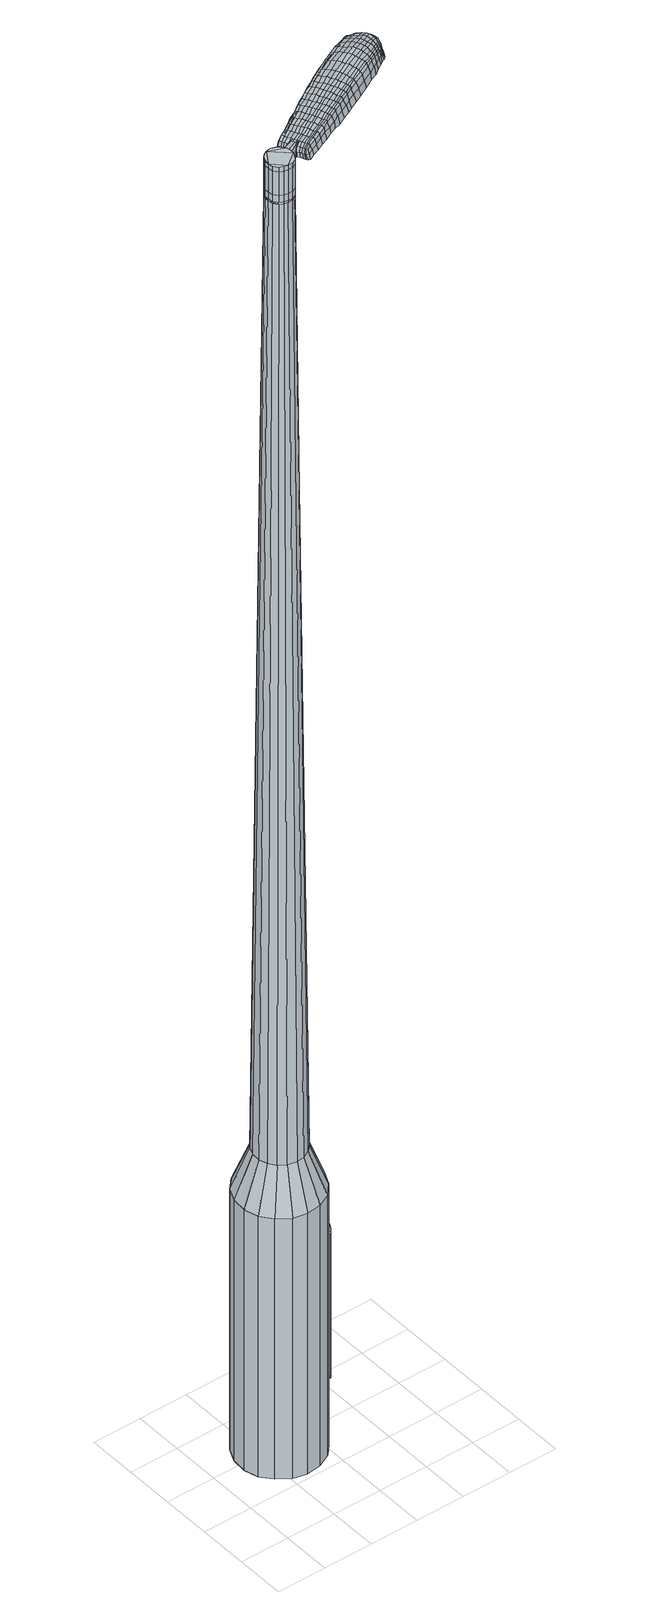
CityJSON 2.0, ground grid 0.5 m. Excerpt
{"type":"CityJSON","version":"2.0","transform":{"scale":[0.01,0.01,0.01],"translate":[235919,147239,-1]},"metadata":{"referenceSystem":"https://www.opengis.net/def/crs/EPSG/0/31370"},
"CityObjects":{
"object1":{"type":"GenericCityObject","attributes":{"cluster":455,"mean_distance_to_centroid":0.271,"new_centroid_x":235919.68,"new_centroid_y":147239.95,"mean_distance_to_camera":8.58,"H1":12.11,"H2":11.24,"Z_final":110.19,"cluster2":-1,"proj_x":235921.85,"proj_y":147244.31,"id_line":53519,"bearing_l":296.36,"distance":4.87,"orientation":"left","G_obj":26.36},"geometry":[{"type":"MultiSurface","lod":"2","boundaries":[[[0,1,2,3]],[[1,4,5,2]],[[4,6,7,5]],[[6,8,9,7]],[[8,10,11,9]],[[10,12,13,11]],[[12,14,15,13]],[[14,16,17,15]],[[16,18,19,17]],[[18,20,21,19]],[[20,22,23,21]],[[22,24,25,23]],[[24,26,27,25]],[[26,28,29,27]],[[28,30,31,29]],[[30,32,33,31]],[[32,34,35,33]],[[34,0,3,35]],[[36,37,38,39]],[[38,40,41,42]],[[41,43,42]],[[42,44,45,46]],[[45,47,46]],[[46,48,49,50]],[[49,51,50]],[[42,46,50,38]],[[50,52,39,38]],[[53,36,39]],[[2,5,7,35]],[[7,9,11,15]],[[11,13,15]],[[15,17,19,23]],[[19,21,23]],[[23,25,27,31]],[[27,29,31]],[[15,23,31,7]],[[31,33,35,7]],[[3,2,35]],[[1,0,54,55]],[[0,34,56,54]],[[34,32,57,56]],[[32,30,58,57]],[[30,28,59,58]],[[28,26,60,59]],[[26,24,61,60]],[[24,22,62,61]],[[22,20,63,62]],[[20,18,64,63]],[[18,16,65,64]],[[16,14,66,65]],[[14,12,67,66]],[[12,10,68,67]],[[10,8,69,68]],[[8,6,70,69]],[[6,4,71,70]],[[4,1,55,71]],[[55,54,72,73]],[[54,56,74,72]],[[56,57,75,74]],[[57,58,76,75]],[[58,59,77,76]],[[59,60,78,77]],[[60,61,79,78]],[[61,62,80,79]],[[62,63,81,80]],[[63,64,82,81]],[[64,65,83,82]],[[65,66,84,83]],[[66,67,85,84]],[[67,68,86,85]],[[68,69,87,86]],[[69,70,88,87]],[[70,71,89,88]],[[71,55,73,89]],[[72,90,91,73]],[[92,93,90,72]],[[94,95,93,92]],[[96,97,95,94]],[[98,99,97,96]],[[100,101,99,98]],[[102,103,101,100]],[[104,105,103,102]],[[81,106,105,104]],[[107,108,106,81]],[[109,110,108,107]],[[84,111,110,109]],[[85,112,111,84]],[[113,114,112,85]],[[115,116,114,113]],[[88,117,116,115]],[[89,118,117,88]],[[73,91,118,89]],[[119,120,121,122]],[[123,119,122,124]],[[125,123,124,126]],[[127,125,126,128]],[[129,127,128,130]],[[131,129,130,132]],[[133,131,132,134]],[[135,133,134,136]],[[137,135,136,138]],[[139,137,138,140]],[[141,139,140,142]],[[143,141,142,144]],[[145,143,144,146]],[[147,145,146,148]],[[149,147,148,150]],[[151,149,150,152]],[[74,92,72]],[[74,75,94,92]],[[75,76,96,94]],[[76,77,98,96]],[[77,78,100,98]],[[78,79,102,100]],[[79,80,104,102]],[[80,81,104]],[[82,107,81]],[[82,83,109,107]],[[83,84,109]],[[86,113,85]],[[86,87,115,113]],[[87,88,115]],[[153,116,117]],[[153,154,114,116]],[[154,112,114]],[[155,110,111]],[[155,156,108,110]],[[156,106,108]],[[157,105,106]],[[157,158,103,105]],[[158,159,101,103]],[[159,160,99,101]],[[160,161,97,99]],[[161,162,95,97]],[[162,163,93,95]],[[163,90,93]],[[39,52,151,164]],[[91,90,165,152]],[[53,39,164,120]],[[90,163,121,165]],[[36,53,120,119]],[[163,162,122,121]],[[37,36,119,123]],[[162,161,124,122]],[[38,37,123,125]],[[161,160,126,124]],[[40,38,125,127]],[[160,159,128,126]],[[41,40,127,129]],[[159,158,130,128]],[[43,41,129,131]],[[158,157,132,130]],[[42,43,131,133]],[[157,106,134,132]],[[44,42,133,135]],[[106,156,136,134]],[[45,44,135,137]],[[156,155,138,136]],[[47,45,137,139]],[[155,111,140,138]],[[46,47,139,141]],[[111,112,142,140]],[[48,46,141,143]],[[112,154,144,142]],[[49,48,143,145]],[[154,153,146,144]],[[51,49,145,147]],[[153,117,148,146]],[[50,51,147,149]],[[117,118,150,148]],[[52,50,149,151]],[[118,91,152,150]],[[151,152,166,167]],[[152,165,168,166]],[[165,121,169,168]],[[121,120,170,169]],[[120,164,171,170]],[[164,151,167,171]],[[172,173,174,175]],[[176,172,175,177]],[[172,176,178,179]],[[173,172,179,180]],[[181,182,183,184]],[[185,181,184,186]],[[181,185,187,188]],[[182,181,188,189]],[[190,191,192,193]],[[194,190,193,195]],[[190,194,196,197]],[[191,190,197,198]],[[199,200,201,202]],[[203,199,202,204]],[[199,203,205,206]],[[200,199,206,207]],[[208,209,210,211]],[[212,208,211,213]],[[208,212,214,215]],[[209,208,215,216]],[[217,218,219,220]],[[221,217,220,222]],[[217,221,223,224]],[[218,217,224,225]],[[226,227,228,229]],[[218,226,229,219]],[[226,218,225,230]],[[227,226,230,231]],[[232,233,234,235]],[[227,232,235,228]],[[232,227,231,236]],[[233,232,236,237]],[[238,176,177,239]],[[233,238,239,234]],[[238,233,237,240]],[[176,238,240,178]],[[241,242,243,244]],[[245,241,244,246]],[[241,245,247,248]],[[242,241,248,249]],[[250,251,252,253]],[[242,250,253,243]],[[250,242,249,254]],[[251,250,254,255]],[[256,257,258,259]],[[251,256,259,252]],[[256,251,255,260]],[[257,256,260,261]],[[262,263,264,265]],[[257,262,265,258]],[[262,257,261,266]],[[263,262,266,267]],[[268,173,180,269]],[[263,268,269,264]],[[268,263,267,270]],[[173,268,270,174]],[[271,272,273,274]],[[275,271,274,276]],[[271,275,277,278]],[[272,271,278,279]],[[280,281,282,283]],[[272,280,283,273]],[[280,272,279,284]],[[281,280,284,285]],[[286,287,288,289]],[[281,286,289,282]],[[286,281,285,290]],[[287,286,290,291]],[[292,185,186,293]],[[287,292,293,288]],[[292,287,291,294]],[[185,292,294,187]],[[295,296,297,298]],[[299,295,298,300]],[[295,299,301,302]],[[296,295,302,303]],[[304,305,306,307]],[[296,304,307,297]],[[304,296,303,308]],[[305,304,308,309]],[[310,311,312,313]],[[305,310,313,306]],[[310,305,309,314]],[[311,310,314,315]],[[316,317,318,319]],[[311,316,319,312]],[[316,311,315,320]],[[317,316,320,321]],[[322,182,189,323]],[[317,322,323,318]],[[322,317,321,324]],[[182,322,324,183]],[[325,211,210,326]],[[327,325,326,328]],[[325,327,329,330]],[[211,325,330,213]],[[331,327,328,332]],[[333,331,332,334]],[[331,333,335,336]],[[327,331,336,329]],[[337,333,334,338]],[[339,337,338,340]],[[337,339,341,342]],[[333,337,342,335]],[[343,339,340,344]],[[345,343,344,346]],[[343,345,347,348]],[[339,343,348,341]],[[349,345,346,350]],[[200,349,350,201]],[[349,200,207,351]],[[345,349,351,347]],[[352,353,198,197]],[[354,352,197,196]],[[352,354,355,356]],[[353,352,356,357]],[[358,359,357,356]],[[360,358,356,355]],[[358,360,361,362]],[[359,358,362,363]],[[364,365,363,362]],[[366,364,362,361]],[[364,366,367,368]],[[365,364,368,369]],[[370,371,369,368]],[[372,370,368,367]],[[370,372,205,203]],[[371,370,203,204]],[[373,374,375,376]],[[275,373,376,277]],[[373,275,276,377]],[[374,373,377,378]],[[379,194,195,380]],[[374,379,380,375]],[[379,374,378,381]],[[194,379,381,196]],[[382,383,384,385]],[[221,382,385,223]],[[382,221,222,386]],[[383,382,386,387]],[[388,389,390,391]],[[383,388,391,384]],[[388,383,387,392]],[[389,388,392,393]],[[394,191,198,395]],[[389,394,395,390]],[[394,389,393,396]],[[191,394,396,192]],[[397,398,399,400]],[[179,397,400,180]],[[397,179,178,401]],[[398,397,401,402]],[[403,404,405,406]],[[398,403,406,399]],[[403,398,402,407]],[[404,403,407,408]],[[409,202,201,410]],[[404,409,410,405]],[[409,404,408,411]],[[202,409,411,204]],[[412,413,414,415]],[[184,412,415,186]],[[412,184,183,416]],[[413,412,416,417]],[[418,206,205,419]],[[413,418,419,414]],[[418,413,417,420]],[[206,418,420,207]],[[421,422,423,424]],[[299,421,424,301]],[[421,299,300,425]],[[422,421,425,426]],[[427,212,213,428]],[[422,427,428,423]],[[427,422,426,429]],[[212,427,429,214]],[[430,431,432,433]],[[245,430,433,247]],[[430,245,246,434]],[[431,430,434,435]],[[436,437,438,439]],[[431,436,439,432]],[[436,431,435,440]],[[437,436,440,441]],[[442,209,216,443]],[[437,442,443,438]],[[442,437,441,444]],[[209,442,444,210]],[[445,446,435,434]],[[244,445,434,246]],[[445,244,243,447]],[[446,445,447,448]],[[449,450,441,440]],[[446,449,440,435]],[[449,446,448,451]],[[450,449,451,452]],[[453,326,210,444]],[[450,453,444,441]],[[453,450,452,454]],[[326,453,454,328]],[[455,456,457,458]],[[302,455,458,303]],[[455,302,301,424]],[[456,455,424,423]],[[459,330,329,460]],[[456,459,460,457]],[[459,456,423,428]],[[330,459,428,213]],[[461,462,448,447]],[[253,461,447,243]],[[461,253,252,463]],[[462,461,463,464]],[[465,466,452,451]],[[462,465,451,448]],[[465,462,464,467]],[[466,465,467,468]],[[469,332,328,454]],[[466,469,454,452]],[[469,466,468,470]],[[332,469,470,334]],[[471,472,473,474]],[[308,471,474,309]],[[471,308,303,458]],[[472,471,458,457]],[[475,336,335,476]],[[472,475,476,473]],[[475,472,457,460]],[[336,475,460,329]],[[477,478,464,463]],[[259,477,463,252]],[[477,259,258,479]],[[478,477,479,480]],[[481,482,468,467]],[[478,481,467,464]],[[481,478,480,483]],[[482,481,483,484]],[[485,338,334,470]],[[482,485,470,468]],[[485,482,484,486]],[[338,485,486,340]],[[487,488,489,490]],[[314,487,490,315]],[[487,314,309,474]],[[488,487,474,473]],[[491,342,341,492]],[[488,491,492,489]],[[491,488,473,476]],[[342,491,476,335]],[[493,494,480,479]],[[265,493,479,258]],[[493,265,264,495]],[[494,493,495,496]],[[497,498,484,483]],[[494,497,483,480]],[[497,494,496,499]],[[498,497,499,500]],[[501,344,340,486]],[[498,501,486,484]],[[501,498,500,502]],[[344,501,502,346]],[[503,504,505,506]],[[320,503,506,321]],[[503,320,315,490]],[[504,503,490,489]],[[507,348,347,508]],[[504,507,508,505]],[[507,504,489,492]],[[348,507,492,341]],[[509,510,496,495]],[[269,509,495,264]],[[509,269,180,400]],[[510,509,400,399]],[[511,512,500,499]],[[510,511,499,496]],[[511,510,399,406]],[[512,511,406,405]],[[513,350,346,502]],[[512,513,502,500]],[[513,512,405,410]],[[350,513,410,201]],[[514,515,417,416]],[[324,514,416,183]],[[514,324,321,506]],[[515,514,506,505]],[[516,351,207,420]],[[515,516,420,417]],[[516,515,505,508]],[[351,516,508,347]],[[517,518,378,377]],[[274,517,377,276]],[[517,274,273,519]],[[518,517,519,520]],[[521,354,196,381]],[[518,521,381,378]],[[521,518,520,522]],[[354,521,522,355]],[[523,524,525,526]],[[224,523,526,225]],[[523,224,223,385]],[[524,523,385,384]],[[527,528,529,530]],[[524,527,530,525]],[[527,524,384,391]],[[528,527,391,390]],[[531,353,357,532]],[[528,531,532,529]],[[531,528,390,395]],[[353,531,395,198]],[[533,534,520,519]],[[283,533,519,273]],[[533,283,282,535]],[[534,533,535,536]],[[537,360,355,522]],[[534,537,522,520]],[[537,534,536,538]],[[360,537,538,361]],[[539,540,541,542]],[[230,539,542,231]],[[539,230,225,526]],[[540,539,526,525]],[[543,544,545,546]],[[540,543,546,541]],[[543,540,525,530]],[[544,543,530,529]],[[547,359,363,548]],[[544,547,548,545]],[[547,544,529,532]],[[359,547,532,357]],[[549,550,536,535]],[[289,549,535,282]],[[549,289,288,551]],[[550,549,551,552]],[[553,366,361,538]],[[550,553,538,536]],[[553,550,552,554]],[[366,553,554,367]],[[555,556,557,558]],[[236,555,558,237]],[[555,236,231,542]],[[556,555,542,541]],[[559,560,561,562]],[[556,559,562,557]],[[559,556,541,546]],[[560,559,546,545]],[[563,365,369,564]],[[560,563,564,561]],[[563,560,545,548]],[[365,563,548,363]],[[565,566,552,551]],[[293,565,551,288]],[[565,293,186,415]],[[566,565,415,414]],[[567,372,367,554]],[[566,567,554,552]],[[567,566,414,419]],[[372,567,419,205]],[[568,569,402,401]],[[240,568,401,178]],[[568,240,237,558]],[[569,568,558,557]],[[570,571,408,407]],[[569,570,407,402]],[[570,569,557,562]],[[571,570,562,561]],[[572,371,204,411]],[[571,572,411,408]],[[572,571,561,564]],[[371,572,564,369]],[[573,574,575,576]],[[576,575,577,578]],[[579,577,575,580]],[[580,575,574,581]],[[582,583,584,585]],[[585,584,586,587]],[[588,586,584,589]],[[589,584,583,590]],[[591,592,593,594]],[[594,593,595,596]],[[597,595,593,598]],[[598,593,592,599]],[[600,601,602,603]],[[603,602,604,605]],[[606,604,602,607]],[[607,602,601,608]],[[609,610,611,612]],[[612,611,613,614]],[[615,613,611,616]],[[616,611,610,617]],[[618,619,620,621]],[[621,620,622,623]],[[624,622,620,625]],[[625,620,619,626]],[[627,628,629,630]],[[630,629,619,618]],[[626,619,629,631]],[[631,629,628,632]],[[633,634,635,636]],[[636,635,628,627]],[[632,628,635,637]],[[637,635,634,638]],[[578,577,639,640]],[[640,639,634,633]],[[638,634,639,641]],[[641,639,577,579]],[[642,643,644,645]],[[645,644,646,647]],[[648,646,644,649]],[[649,644,643,650]],[[651,652,653,654]],[[654,653,643,642]],[[650,643,653,655]],[[655,653,652,656]],[[657,658,659,660]],[[660,659,652,651]],[[656,652,659,661]],[[661,659,658,662]],[[663,664,665,666]],[[666,665,658,657]],[[662,658,665,667]],[[667,665,664,668]],[[581,574,669,670]],[[670,669,664,663]],[[668,664,669,671]],[[671,669,574,573]],[[672,673,674,675]],[[675,674,676,677]],[[678,676,674,679]],[[679,674,673,680]],[[681,682,683,684]],[[684,683,673,672]],[[680,673,683,685]],[[685,683,682,686]],[[687,688,689,690]],[[690,689,682,681]],[[686,682,689,691]],[[691,689,688,692]],[[587,586,693,694]],[[694,693,688,687]],[[692,688,693,695]],[[695,693,586,588]],[[696,697,698,699]],[[699,698,700,701]],[[702,700,698,703]],[[703,698,697,704]],[[705,706,707,708]],[[708,707,697,696]],[[704,697,707,709]],[[709,707,706,710]],[[711,712,713,714]],[[714,713,706,705]],[[710,706,713,715]],[[715,713,712,716]],[[717,718,719,720]],[[720,719,712,711]],[[716,712,719,721]],[[721,719,718,722]],[[590,583,723,724]],[[724,723,718,717]],[[722,718,723,725]],[[725,723,583,582]],[[609,612,726,727]],[[727,726,728,729]],[[730,728,726,731]],[[731,726,612,614]],[[729,728,732,733]],[[733,732,734,735]],[[736,734,732,737]],[[737,732,728,730]],[[735,734,738,739]],[[739,738,740,741]],[[742,740,738,743]],[[743,738,734,736]],[[741,740,744,745]],[[745,744,746,747]],[[748,746,744,749]],[[749,744,740,742]],[[747,746,750,751]],[[751,750,601,600]],[[608,601,750,752]],[[752,750,746,748]],[[599,753,754,598]],[[598,754,755,597]],[[756,755,754,757]],[[757,754,753,758]],[[758,759,760,757]],[[757,760,761,756]],[[762,761,760,763]],[[763,760,759,764]],[[764,765,766,763]],[[763,766,767,762]],[[768,767,766,769]],[[769,766,765,770]],[[770,771,772,769]],[[769,772,773,768]],[[606,773,772,604]],[[604,772,771,605]],[[774,775,776,777]],[[777,776,676,678]],[[677,676,776,778]],[[778,776,775,779]],[[596,595,780,781]],[[781,780,775,774]],[[779,775,780,782]],[[782,780,595,597]],[[783,784,785,786]],[[786,785,622,624]],[[623,622,785,787]],[[787,785,784,788]],[[789,790,791,792]],[[792,791,784,783]],[[788,784,791,793]],[[793,791,790,794]],[[599,592,795,796]],[[796,795,790,789]],[[794,790,795,797]],[[797,795,592,591]],[[798,799,800,801]],[[801,800,580,581]],[[579,580,800,802]],[[802,800,799,803]],[[804,805,806,807]],[[807,806,799,798]],[[803,799,806,808]],[[808,806,805,809]],[[600,603,810,811]],[[811,810,805,804]],[[809,805,810,812]],[[812,810,603,605]],[[813,814,815,816]],[[816,815,585,587]],[[582,585,815,817]],[[817,815,814,818]],[[606,607,819,820]],[[820,819,814,813]],[[818,814,819,821]],[[821,819,607,608]],[[822,823,824,825]],[[825,824,700,702]],[[701,700,824,826]],[[826,824,823,827]],[[614,613,828,829]],[[829,828,823,822]],[[827,823,828,830]],[[830,828,613,615]],[[831,832,833,834]],[[834,833,646,648]],[[647,646,833,835]],[[835,833,832,836]],[[837,838,839,840]],[[840,839,832,831]],[[836,832,839,841]],[[841,839,838,842]],[[617,610,843,844]],[[844,843,838,837]],[[842,838,843,845]],[[845,843,610,609]],[[836,846,847,835]],[[835,847,645,647]],[[642,645,847,848]],[[847,846,848]],[[842,849,850,841]],[[841,850,846,836]],[[848,846,850,851]],[[851,850,849,852]],[[609,727,853,845]],[[845,853,849,842]],[[852,849,853,854]],[[854,853,727,729]],[[855,856,857,858]],[[858,857,703,704]],[[702,703,857,825]],[[825,857,856,822]],[[730,731,859,860]],[[860,859,856,855]],[[822,856,859,829]],[[829,859,731,614]],[[848,861,654,642]],[[651,654,861,862]],[[862,861,863]],[[852,864,865,851]],[[851,865,861,848]],[[863,861,865,866]],[[866,865,864,867]],[[729,733,868,854]],[[854,868,864,852]],[[867,864,868,869]],[[869,868,733,735]],[[870,871,872,873]],[[873,872,709,710]],[[704,709,872,858]],[[858,872,871,855]],[[736,737,874,875]],[[875,874,871,870]],[[855,871,874,860]],[[860,874,737,730]],[[863,876,877,862]],[[862,877,660,651]],[[657,660,877,878]],[[878,877,876,879]],[[867,880,881,866]],[[866,881,876,863]],[[879,876,881,882]],[[882,881,880,883]],[[735,739,884,869]],[[869,884,880,867]],[[883,880,884,885]],[[885,884,739,741]],[[886,887,888,889]],[[889,888,715,716]],[[710,715,888,873]],[[873,888,887,870]],[[742,743,890,891]],[[891,890,887,886]],[[870,887,890,875]],[[875,890,743,736]],[[879,892,893,878]],[[878,893,666,657]],[[663,666,893,894]],[[894,893,892,895]],[[883,896,897,882]],[[882,897,892,879]],[[895,892,897,898]],[[898,897,896,899]],[[741,745,900,885]],[[885,900,896,883]],[[899,896,900,901]],[[901,900,745,747]],[[902,903,904,905]],[[905,904,721,722]],[[716,721,904,889]],[[889,904,903,886]],[[748,749,906,907]],[[907,906,903,902]],[[886,903,906,891]],[[891,906,749,742]],[[895,908,909,894]],[[894,909,670,663]],[[581,670,909,801]],[[801,909,908,798]],[[899,910,911,898]],[[898,911,908,895]],[[798,908,911,807]],[[807,911,910,804]],[[747,751,912,901]],[[901,912,910,899]],[[804,910,912,811]],[[811,912,751,600]],[[818,913,914,817]],[[817,914,725,582]],[[722,725,914,905]],[[905,914,913,902]],[[608,752,915,821]],[[821,915,913,818]],[[902,913,915,907]],[[907,915,752,748]],[[779,916,917,778]],[[778,917,675,677]],[[672,675,917,918]],[[918,917,916,919]],[[597,755,920,782]],[[782,920,916,779]],[[919,916,920,921]],[[921,920,755,756]],[[922,923,924,925]],[[925,924,625,626]],[[624,625,924,786]],[[786,924,923,783]],[[926,927,928,929]],[[929,928,923,922]],[[783,923,928,792]],[[792,928,927,789]],[[758,753,930,931]],[[931,930,927,926]],[[789,927,930,796]],[[796,930,753,599]],[[919,932,933,918]],[[918,933,684,672]],[[681,684,933,934]],[[934,933,932,935]],[[756,761,936,921]],[[921,936,932,919]],[[935,932,936,937]],[[937,936,761,762]],[[938,939,940,941]],[[941,940,631,632]],[[626,631,940,925]],[[925,940,939,922]],[[942,943,944,945]],[[945,944,939,938]],[[922,939,944,929]],[[929,944,943,926]],[[764,759,946,947]],[[947,946,943,942]],[[926,943,946,931]],[[931,946,759,758]],[[935,948,949,934]],[[934,949,690,681]],[[687,690,949,950]],[[950,949,948,951]],[[762,767,952,937]],[[937,952,948,935]],[[951,948,952,953]],[[953,952,767,768]],[[954,955,956,957]],[[957,956,637,638]],[[632,637,956,941]],[[941,956,955,938]],[[958,959,960,961]],[[961,960,955,954]],[[938,955,960,945]],[[945,960,959,942]],[[770,765,962,963]],[[963,962,959,958]],[[942,959,962,947]],[[947,962,765,764]],[[951,964,965,950]],[[950,965,694,687]],[[587,694,965,816]],[[816,965,964,813]],[[768,773,966,953]],[[953,966,964,951]],[[813,964,966,820]],[[820,966,773,606]],[[803,967,968,802]],[[802,968,641,579]],[[638,641,968,957]],[[957,968,967,954]],[[809,969,970,808]],[[808,970,967,803]],[[954,967,970,961]],[[961,970,969,958]],[[605,771,971,812]],[[812,971,969,809]],[[958,969,971,963]],[[963,971,771,770]],[[573,576,175,174]],[[576,578,177,175]],[[588,589,188,187]],[[589,590,189,188]],[[591,594,193,192]],[[594,596,195,193]],[[615,616,215,214]],[[616,617,216,215]],[[618,621,220,219]],[[621,623,222,220]],[[627,630,229,228]],[[630,618,219,229]],[[633,636,235,234]],[[636,627,228,235]],[[578,640,239,177]],[[640,633,234,239]],[[648,649,248,247]],[[649,650,249,248]],[[650,655,254,249]],[[655,656,255,254]],[[656,661,260,255]],[[661,662,261,260]],[[662,667,266,261]],[[667,668,267,266]],[[668,671,270,267]],[[671,573,174,270]],[[678,679,278,277]],[[679,680,279,278]],[[680,685,284,279]],[[685,686,285,284]],[[686,691,290,285]],[[691,692,291,290]],[[692,695,294,291]],[[695,588,187,294]],[[696,699,298,297]],[[699,701,300,298]],[[705,708,307,306]],[[708,696,297,307]],[[711,714,313,312]],[[714,705,306,313]],[[717,720,319,318]],[[720,711,312,319]],[[590,724,323,189]],[[724,717,318,323]],[[774,777,376,375]],[[777,678,277,376]],[[596,781,380,195]],[[781,774,375,380]],[[623,787,386,222]],[[787,788,387,386]],[[788,793,392,387]],[[793,794,393,392]],[[794,797,396,393]],[[797,591,192,396]],[[701,826,425,300]],[[826,827,426,425]],[[827,830,429,426]],[[830,615,214,429]],[[831,834,433,432]],[[834,648,247,433]],[[837,840,439,438]],[[840,831,432,439]],[[617,844,443,216]],[[844,837,438,443]],[[972,973,974,975]],[[976,977,975,974]],[[978,979,980,981]],[[982,983,984,985]],[[973,986,987,974]],[[988,976,974,987]],[[989,978,981,990]],[[991,992,983,982]],[[986,993,994,987]],[[994,995,988,987]],[[996,989,990,997]],[[998,992,991,999]],[[993,1000,1001,994]],[[1001,1002,995,994]],[[1003,996,997,1004]],[[1005,998,999,1006]],[[1007,1008,1009,1010]],[[1011,1012,1008,1007]],[[1011,1013,1014,1012]],[[1013,1015,1016,1014]],[[1017,1018,1019,1020]],[[1021,1022,1018,1017]],[[1023,1024,1022,1021]],[[1025,1026,1024,1023]],[[1020,1009,1008,1017]],[[1017,1008,1012,1021]],[[1012,1014,1023,1021]],[[1014,1016,1025,1023]],[[981,980,977,976]],[[990,981,976,988]],[[995,997,990,988]],[[1002,1004,997,995]],[[982,985,979,978]],[[991,982,978,989]],[[999,991,989,996]],[[1006,999,996,1003]],[[983,1007,1010,984]],[[992,1011,1007,983]],[[1013,1011,992,998]],[[1015,1013,998,1005]],[[1027,1028,1029,1030]],[[1029,1031,1032,1033]],[[1029,1033,1034,1035]],[[1029,1035,1030]],[[1036,1027,1030,1037]],[[1038,1037,1030,1039]],[[1040,1039,1030]],[[1041,1029,1028,1042]],[[1043,1041,1042,1044]],[[1045,1043,1044,1046]],[[1047,1045,1046,1048]],[[1049,1047,1048,1050]],[[1050,1051,1052,1053]],[[1050,1053,1054,1055]],[[1050,1055,1056,1057]],[[1056,1058,1059,1060]],[[1056,1060,1061,1062]],[[1056,1062,1057]],[[1050,1057,1049]],[[1063,1064,1028,1027]],[[1065,1066,1031,1029]],[[1067,1068,1040,1030]],[[1064,1069,1042,1028]],[[1070,1065,1029,1041]],[[1069,1071,1044,1042]],[[1072,1070,1041,1043]],[[1071,1073,1046,1044]],[[1074,1072,1043,1045]],[[1073,1075,1048,1046]],[[1076,1074,1045,1047]],[[1075,1077,1050,1048]],[[1078,1076,1047,1049]],[[1077,1079,1051,1050]],[[1080,1081,1058,1056]],[[1082,1078,1049,1057]],[[1052,1051,1079,1083]],[[1053,1052,1083,1084]],[[1054,1053,1084,1085]],[[1055,1054,1085,1086]],[[1056,1055,1086,1080]],[[1087,1063,1027,1036]],[[1088,1087,1036,1037]],[[1089,1088,1037,1038]],[[1090,1089,1038,1039]],[[1068,1090,1039,1040]],[[1032,1031,1066,1091]],[[1059,1058,1081,1092]],[[1033,1032,1091,1093]],[[1034,1033,1093,1094]],[[1035,1034,1094,1095]],[[1030,1035,1095,1067]],[[1060,1059,1092,1096]],[[1061,1060,1096,1097]],[[1062,1061,1097,1098]],[[1057,1062,1098,1082]]]}]}
},
"vertices":[
[107,116,384],[111,102,384],[111,102,96],[107,116,96],[110,87,384],[110,87,96],[104,74,384],[104,74,96],[94,63,384],[94,63,96],[81,57,384],[81,57,96],[66,55,384],[66,55,96],[52,58,384],[52,58,96],[40,67,384],[40,67,96],[31,78,384],[31,78,96],[27,92,384],[27,92,96],[28,107,384],[28,107,96],[34,121,384],[34,121,96],[44,131,384],[44,131,96],[57,138,384],[57,138,96],[72,139,384],[72,139,96],[86,136,384],[86,136,96],[98,128,384],[98,128,96],[75,109,1524],[70,111,1524],[65,110,1524],[81,103,1524],[61,108,1524],[58,105,1524],[56,96,1524],[56,100,1524],[57,91,1524],[60,87,1524],[68,84,1524],[64,85,1524],[73,84,1524],[77,86,1524],[82,94,1524],[80,90,1524],[82,99,1524],[78,107,1524],[92,108,429],[94,100,429],[86,115,429],[79,120,429],[71,122,429],[62,121,429],[54,117,429],[48,111,429],[45,103,429],[44,94,429],[47,86,429],[52,79,429],[59,74,429],[68,72,429],[76,73,429],[84,77,429],[90,83,429],[94,91,429],[81,103,1483],[82,99,1483],[78,107,1483],[75,109,1483],[70,111,1483],[65,110,1483],[61,108,1483],[58,105,1483],[56,100,1483],[56,96,1483],[57,91,1483],[60,87,1483],[64,85,1483],[68,84,1483],[73,84,1483],[77,86,1483],[80,90,1483],[82,94,1483],[81,103,1485],[82,99,1485],[78,106,1483],[78,106,1485],[74,109,1483],[74,109,1485],[70,110,1483],[70,110,1485],[65,109,1483],[65,109,1485],[61,107,1483],[61,107,1485],[58,104,1483],[58,104,1485],[57,100,1483],[57,100,1485],[56,96,1485],[58,91,1483],[58,91,1485],[60,88,1483],[60,88,1485],[64,85,1485],[68,84,1485],[73,85,1483],[73,85,1485],[77,87,1483],[77,87,1485],[80,90,1485],[82,94,1485],[75,109,1519],[78,107,1519],[78,107,1493],[75,109,1493],[70,111,1519],[70,111,1493],[65,110,1519],[65,110,1493],[61,108,1519],[61,108,1493],[58,105,1519],[58,105,1493],[56,100,1519],[56,100,1493],[56,96,1519],[56,96,1493],[57,91,1519],[57,91,1493],[60,87,1519],[60,87,1493],[64,85,1519],[64,85,1493],[68,84,1519],[68,84,1493],[73,84,1519],[73,84,1493],[77,86,1519],[77,86,1493],[80,90,1519],[80,90,1493],[82,94,1519],[82,94,1493],[82,99,1519],[82,99,1493],[77,86,1485],[73,84,1485],[60,87,1485],[57,91,1485],[56,100,1485],[58,105,1485],[61,108,1485],[65,110,1485],[70,111,1485],[75,109,1485],[78,107,1485],[81,103,1519],[81,103,1493],[99,109,1513],[99,109,1518],[98,111,1513],[96,114,1513],[96,114,1518],[98,111,1518],[173,127,1519],[166,124,1518],[168,123,1509],[175,126,1510],[181,130,1519],[183,130,1510],[179,131,1526],[171,128,1525],[165,125,1525],[156,161,1519],[150,158,1518],[150,156,1525],[156,160,1525],[164,165,1519],[164,164,1526],[164,167,1510],[157,163,1510],[150,160,1509],[230,178,1519],[231,175,1519],[232,175,1513],[230,179,1513],[227,181,1519],[228,182,1513],[225,181,1524],[228,178,1524],[230,174,1524],[163,145,1530],[157,142,1529],[158,139,1529],[165,142,1530],[171,149,1531],[173,146,1531],[170,153,1530],[162,149,1530],[155,145,1529],[91,109,1512],[92,107,1512],[93,107,1517],[92,110,1517],[90,112,1512],[91,112,1517],[90,113,1506],[92,110,1506],[93,107,1506],[225,154,1519],[223,152,1519],[224,152,1512],[227,153,1512],[227,156,1518],[229,155,1512],[226,156,1522],[225,155,1523],[222,153,1524],[219,150,1519],[214,147,1519],[215,146,1512],[220,149,1512],[218,151,1524],[213,148,1525],[209,144,1519],[202,140,1519],[203,140,1511],[210,143,1511],[207,145,1526],[200,141,1526],[191,135,1519],[193,135,1510],[190,136,1526],[105,98,1513],[112,101,1513],[111,101,1518],[104,99,1517],[100,96,1512],[100,97,1516],[101,95,1506],[106,97,1507],[113,100,1507],[119,104,1514],[126,107,1515],[125,107,1520],[118,104,1519],[120,103,1507],[127,106,1507],[133,109,1515],[140,112,1516],[138,113,1522],[131,110,1521],[134,109,1508],[141,112,1508],[146,115,1517],[153,118,1517],[152,119,1524],[145,116,1523],[148,114,1508],[155,117,1509],[160,121,1518],[158,122,1524],[162,120,1509],[210,187,1519],[207,186,1519],[207,184,1524],[211,185,1523],[213,187,1518],[213,186,1522],[213,189,1512],[211,188,1512],[207,187,1512],[203,184,1519],[197,182,1519],[197,180,1525],[203,182,1524],[203,186,1512],[198,183,1512],[192,179,1519],[185,176,1519],[184,174,1526],[192,178,1526],[192,181,1511],[185,178,1511],[174,171,1519],[174,169,1526],[175,173,1510],[92,125,1513],[98,129,1513],[99,130,1507],[92,126,1507],[87,122,1512],[87,123,1506],[88,122,1516],[92,124,1517],[98,127,1518],[105,133,1514],[111,136,1515],[112,138,1507],[105,134,1507],[105,131,1519],[111,135,1520],[118,140,1515],[124,144,1516],[125,145,1508],[118,142,1508],[118,138,1521],[124,142,1522],[131,147,1517],[137,151,1517],[138,153,1509],[131,149,1508],[131,146,1523],[137,149,1524],[144,154,1518],[144,156,1509],[143,153,1524],[97,112,1519],[98,110,1519],[104,115,1520],[105,113,1520],[102,118,1520],[96,115,1519],[110,119,1522],[111,116,1522],[117,122,1523],[118,120,1523],[116,125,1523],[109,122,1521],[124,125,1524],[125,123,1524],[130,129,1525],[132,126,1525],[129,132,1525],[122,128,1524],[137,132,1526],[138,129,1526],[143,135,1527],[145,133,1527],[142,139,1527],[135,135,1526],[150,139,1528],[151,136,1528],[149,142,1528],[225,176,1527],[227,173,1527],[223,179,1526],[219,177,1527],[221,174,1528],[223,171,1528],[216,171,1529],[217,168,1529],[213,175,1528],[207,172,1530],[209,168,1530],[211,165,1530],[203,165,1531],[204,162,1531],[200,168,1530],[192,164,1531],[194,161,1531],[196,158,1531],[183,155,1531],[184,152,1531],[181,159,1531],[215,187,1518],[218,186,1519],[218,187,1513],[215,189,1513],[214,186,1523],[217,185,1523],[222,184,1519],[223,185,1513],[221,183,1524],[229,158,1518],[230,160,1518],[229,160,1523],[227,158,1523],[230,157,1513],[231,160,1513],[231,164,1519],[232,167,1519],[231,167,1524],[230,163,1523],[232,164,1513],[233,168,1513],[232,171,1519],[231,171,1524],[233,172,1513],[171,129,1528],[170,131,1528],[163,128,1528],[164,126,1527],[178,133,1528],[178,134,1529],[169,133,1529],[167,136,1530],[161,133,1529],[162,130,1528],[177,137,1529],[176,140,1530],[166,139,1530],[159,136,1529],[174,143,1531],[156,158,1528],[158,156,1529],[165,160,1529],[164,162,1528],[150,155,1527],[151,153,1528],[159,153,1529],[167,157,1530],[153,149,1528],[86,120,1512],[87,118,1512],[88,118,1517],[87,120,1517],[86,121,1506],[87,119,1506],[88,115,1512],[89,116,1517],[89,116,1506],[97,96,1512],[97,98,1512],[98,97,1506],[99,96,1506],[98,97,1517],[98,99,1517],[96,100,1512],[95,102,1512],[96,102,1506],[97,100,1506],[97,101,1517],[96,103,1517],[93,104,1512],[94,105,1506],[94,105,1517],[103,100,1519],[102,101,1519],[110,103,1520],[109,104,1520],[101,103,1519],[100,105,1519],[108,106,1520],[107,108,1520],[99,108,1519],[106,111,1520],[92,123,1519],[93,121,1519],[99,124,1520],[98,126,1520],[94,118,1519],[101,121,1520],[117,106,1521],[116,107,1521],[124,109,1522],[123,110,1522],[115,109,1521],[114,112,1521],[122,112,1522],[121,115,1523],[113,114,1522],[119,117,1523],[105,130,1521],[106,128,1521],[112,131,1522],[112,133,1522],[107,125,1521],[114,128,1522],[131,111,1523],[130,113,1523],[137,114,1524],[136,116,1524],[129,115,1523],[127,118,1524],[135,118,1525],[134,121,1525],[126,120,1524],[133,124,1525],[118,137,1523],[119,135,1523],[125,139,1524],[125,141,1524],[121,132,1524],[127,135,1525],[144,117,1525],[143,119,1525],[151,120,1526],[150,122,1526],[142,121,1526],[141,124,1526],[149,124,1527],[147,127,1527],[139,127,1526],[146,130,1527],[131,144,1525],[132,142,1525],[138,146,1526],[137,148,1526],[134,139,1526],[140,142,1527],[157,123,1527],[157,125,1527],[155,127,1527],[154,130,1528],[153,133,1528],[144,151,1527],[145,149,1527],[147,146,1528],[212,185,1525],[215,184,1525],[209,184,1526],[211,183,1526],[219,182,1526],[215,180,1527],[225,157,1525],[226,159,1525],[223,157,1526],[222,155,1525],[227,162,1525],[228,166,1526],[224,164,1527],[224,160,1526],[228,169,1526],[224,167,1527],[204,182,1526],[206,181,1527],[198,179,1527],[200,178,1528],[210,178,1528],[204,175,1529],[218,152,1526],[218,154,1527],[213,151,1528],[213,149,1527],[219,157,1527],[219,161,1528],[213,158,1529],[213,154,1528],[218,165,1528],[212,161,1530],[193,177,1528],[194,175,1529],[185,173,1528],[187,171,1529],[197,172,1529],[190,168,1530],[207,146,1528],[207,148,1528],[200,145,1529],[200,143,1528],[207,151,1529],[206,155,1530],[198,151,1530],[199,148,1530],[206,158,1530],[197,154,1531],[175,168,1529],[176,166,1529],[178,163,1530],[189,138,1528],[189,140,1529],[188,142,1530],[187,145,1530],[186,149,1531],[168,125,1509],[166,126,1518],[172,129,1518],[174,128,1509],[180,132,1519],[182,131,1510],[178,133,1525],[171,130,1525],[164,127,1525],[151,155,1525],[151,156,1518],[157,160,1518],[157,158,1525],[165,164,1519],[164,162,1525],[165,166,1510],[158,162,1509],[151,158,1509],[230,175,1513],[229,174,1519],[228,177,1519],[228,178,1513],[225,180,1519],[226,180,1513],[224,179,1524],[226,176,1524],[228,174,1524],[158,139,1528],[157,142,1528],[164,145,1529],[165,143,1529],[172,149,1529],[173,147,1529],[170,153,1529],[162,149,1529],[156,145,1528],[95,108,1516],[94,108,1512],[93,110,1512],[94,111,1516],[92,113,1512],[93,113,1516],[92,114,1506],[94,111,1506],[95,108,1506],[223,153,1512],[221,154,1519],[224,156,1518],[226,155,1512],[226,157,1518],[227,156,1512],[225,158,1522],[223,157,1523],[221,155,1523],[214,148,1512],[213,149,1519],[218,152,1519],[219,151,1512],[216,152,1524],[212,150,1525],[203,141,1511],[201,142,1519],[208,146,1519],[209,145,1511],[206,147,1525],[199,143,1526],[190,137,1519],[192,136,1510],[189,138,1526],[110,103,1518],[111,103,1513],[104,100,1513],[103,100,1517],[100,98,1512],[100,99,1515],[101,97,1506],[106,99,1506],[113,102,1507],[124,109,1520],[125,108,1514],[118,106,1514],[117,106,1519],[120,105,1507],[127,108,1507],[138,115,1522],[139,114,1516],[132,111,1515],[131,112,1521],[134,111,1508],[141,113,1508],[151,121,1523],[152,120,1517],[146,117,1516],[144,118,1522],[147,116,1508],[154,119,1508],[159,123,1517],[158,124,1524],[161,122,1509],[208,182,1523],[208,184,1519],[211,185,1518],[211,184,1523],[213,185,1518],[213,184,1522],[213,187,1512],[211,186,1512],[208,185,1512],[198,178,1525],[198,180,1519],[203,182,1519],[203,181,1524],[204,184,1512],[198,182,1512],[185,173,1526],[185,174,1519],[192,178,1519],[192,176,1525],[193,179,1511],[186,176,1511],[175,169,1519],[175,167,1526],[176,171,1510],[100,129,1507],[99,127,1513],[93,123,1513],[93,125,1506],[89,121,1512],[89,122,1506],[90,120,1515],[93,122,1517],[99,126,1518],[113,136,1507],[112,135,1514],[106,131,1514],[106,132,1507],[106,129,1519],[112,133,1520],[126,144,1508],[125,142,1516],[119,138,1515],[119,140,1508],[119,137,1521],[125,140,1522],[139,151,1508],[138,149,1517],[132,146,1516],[132,147,1508],[132,144,1522],[138,148,1523],[145,153,1517],[145,155,1509],[144,151,1524],[98,113,1518],[99,110,1518],[104,116,1519],[105,113,1519],[103,118,1519],[97,115,1518],[111,119,1520],[112,117,1520],[118,122,1521],[119,120,1521],[116,125,1521],[110,122,1520],[124,126,1523],[125,123,1523],[131,129,1524],[132,126,1524],[129,132,1524],[123,128,1523],[137,132,1525],[139,130,1525],[144,136,1526],[145,133,1526],[143,139,1526],[136,135,1525],[151,139,1527],[152,136,1527],[149,142,1527],[226,172,1526],[224,175,1526],[222,178,1525],[218,177,1526],[221,174,1526],[222,171,1526],[217,168,1528],[215,171,1528],[213,174,1527],[207,171,1528],[209,168,1529],[210,165,1529],[204,162,1530],[202,165,1530],[200,168,1529],[192,164,1530],[194,161,1530],[196,158,1530],[184,152,1530],[183,155,1530],[181,158,1530],[217,186,1513],[217,184,1518],[215,185,1518],[215,187,1512],[214,184,1523],[216,183,1523],[221,182,1519],[222,183,1513],[220,182,1523],[227,161,1523],[228,161,1518],[227,159,1518],[226,159,1523],[228,158,1512],[229,160,1512],[229,167,1523],[230,167,1519],[229,164,1519],[228,164,1523],[230,164,1513],[231,168,1513],[230,171,1519],[229,170,1524],[231,171,1513],[163,129,1527],[170,132,1527],[170,130,1527],[164,127,1526],[178,134,1527],[178,135,1528],[161,134,1528],[168,137,1528],[169,134,1528],[162,131,1527],[177,138,1528],[176,141,1529],[166,140,1529],[160,137,1528],[174,144,1529],[166,160,1528],[158,156,1527],[157,157,1527],[165,161,1527],[151,154,1526],[152,152,1527],[160,152,1528],[168,156,1528],[154,149,1527],[90,119,1516],[89,119,1512],[88,120,1512],[89,120,1516],[88,121,1506],[89,120,1506],[90,116,1512],[91,116,1516],[91,117,1506],[100,98,1506],[99,99,1512],[99,98,1512],[100,97,1506],[99,99,1516],[99,100,1516],[98,103,1506],[97,103,1512],[98,101,1512],[99,101,1506],[98,102,1516],[97,104,1516],[95,105,1512],[96,106,1506],[96,106,1516],[103,102,1518],[103,101,1518],[110,104,1519],[101,106,1518],[102,104,1518],[109,106,1519],[108,109,1519],[100,108,1518],[106,111,1519],[100,124,1519],[94,121,1518],[93,122,1518],[99,125,1519],[95,118,1518],[101,122,1519],[117,107,1520],[124,110,1521],[123,111,1521],[114,112,1520],[115,110,1520],[122,113,1521],[121,115,1521],[113,114,1520],[120,118,1521],[113,132,1521],[106,128,1520],[106,129,1520],[113,133,1521],[108,125,1520],[115,128,1521],[130,114,1522],[130,113,1522],[137,116,1523],[137,117,1523],[128,118,1522],[129,116,1522],[136,119,1523],[135,121,1524],[127,121,1523],[133,124,1524],[126,139,1523],[120,135,1522],[119,136,1522],[126,140,1523],[121,132,1522],[128,135,1523],[144,120,1524],[144,119,1524],[151,122,1525],[150,123,1525],[141,125,1525],[142,122,1524],[149,125,1525],[148,128,1526],[140,127,1525],[147,130,1526],[139,146,1525],[133,142,1524],[132,143,1524],[138,147,1525],[134,139,1524],[141,142,1525],[157,126,1526],[157,125,1526],[154,131,1527],[156,128,1526],[153,133,1527],[145,149,1526],[145,150,1526],[147,146,1526],[214,183,1524],[212,183,1524],[209,182,1525],[211,182,1525],[218,181,1525],[215,179,1525],[222,158,1525],[225,160,1524],[224,158,1524],[221,156,1525],[223,164,1526],[227,166,1525],[226,163,1524],[223,161,1525],[227,169,1525],[223,167,1526],[206,179,1526],[204,180,1526],[199,178,1526],[200,177,1527],[209,177,1526],[203,174,1527],[212,152,1527],[217,155,1526],[217,153,1526],[212,151,1526],[212,158,1528],[218,161,1527],[218,158,1526],[212,155,1527],[218,165,1527],[211,161,1528],[195,174,1527],[193,175,1527],[186,172,1527],[187,171,1528],[197,171,1528],[190,168,1529],[199,145,1528],[206,149,1527],[206,148,1527],[199,144,1527],[198,151,1529],[206,155,1529],[206,152,1528],[199,148,1528],[205,158,1529],[197,154,1530],[176,165,1528],[175,167,1528],[179,162,1529],[189,140,1528],[189,139,1528],[187,146,1529],[188,143,1529],[186,149,1530],[100,97,1508],[97,103,1508],[127,117,1509],[131,110,1509],[147,126,1510],[151,118,1510],[183,143,1512],[187,134,1512],[170,126,1511],[166,135,1511],[199,151,1513],[211,157,1514],[214,149,1514],[203,142,1513],[94,109,1508],[124,124,1509],[143,133,1510],[178,151,1512],[162,143,1511],[195,159,1513],[207,165,1514],[91,115,1508],[120,131,1509],[139,141,1510],[174,159,1512],[158,151,1511],[203,173,1514],[190,167,1513],[88,121,1508],[117,138,1509],[135,149,1510],[170,168,1512],[154,160,1511],[199,181,1514],[186,176,1513],[222,163,1514],[226,167,1514],[229,160,1514],[226,156,1514],[219,171,1514],[223,173,1514],[215,178,1514],[220,179,1514],[211,186,1514],[217,186,1514],[229,171,1515],[230,175,1515],[231,174,1515],[231,167,1515],[227,175,1515],[230,176,1515],[225,179,1515],[229,177,1515],[223,183,1515],[229,178,1515],[69,140,334],[73,141,334],[73,141,165],[59,139,171],[69,140,165],[65,140,165],[62,140,166],[60,139,167],[59,139,169],[65,140,334],[62,140,333],[60,139,332],[59,139,331],[59,139,328],[87,137,165],[87,137,334],[99,129,165],[99,129,334],[108,116,165],[108,116,334],[113,102,165],[113,102,334],[112,87,165],[112,87,334],[110,83,334],[109,80,334],[108,77,333],[107,75,332],[106,74,331],[106,74,328],[110,83,165],[106,74,171],[106,74,169],[107,75,167],[108,77,166],[109,80,165],[69,137,334],[73,138,334],[73,138,165],[69,137,165],[59,136,171],[59,136,328],[86,134,334],[86,134,165],[98,126,334],[98,126,165],[106,115,334],[106,115,165],[110,102,334],[110,102,165],[109,88,334],[109,88,165],[108,84,334],[104,75,328],[104,75,171],[108,84,165],[106,81,334],[105,78,333],[104,76,332],[104,75,331],[65,137,334],[63,137,333],[61,137,332],[59,136,331],[65,137,165],[104,75,169],[63,137,166],[61,137,167],[59,136,169],[104,76,167],[105,78,166],[106,81,165]
]}
